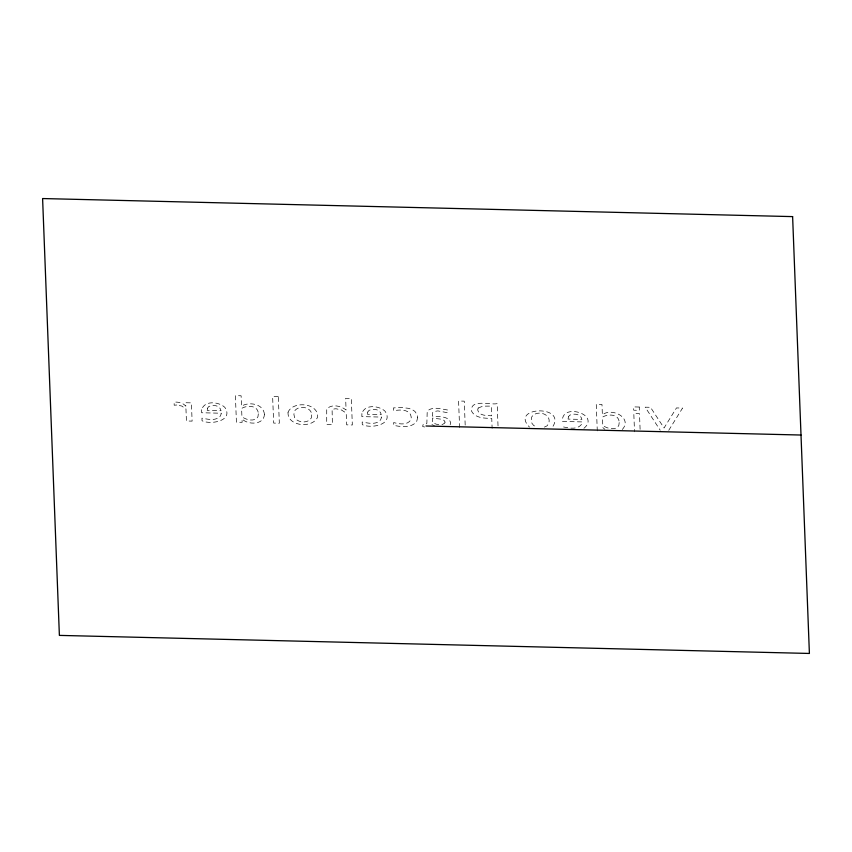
<?xml version="1.0" encoding="UTF-8"?>
<svg xmlns="http://www.w3.org/2000/svg" width="852" height="852" viewBox="0 0 852 852"><rect width="100%" height="100%" fill="white"/><g stroke="black" fill="none" stroke-linecap="round" stroke-linejoin="round"><path stroke-width="0.64" stroke-dasharray="4.26 3.19" d="M450.165 424.733L450.729 422.762C448.535 415.552 438.237 416.947 432.454 416.127L432.667 412.538L433.679 411.58L437.843 410.888L447.641 412.73L447.534 409.993C441.208 409.045 432.326 406.01 427.214 411.282L426.863 423.295L425.414 424.679L423.007 424.733L422.677 426.554L424.722 427.012M668.745 430.345L682.548 408.076L676.477 407.927L664.049 427.992L650.502 407.309L645.188 407.181L660.215 430.239M553.065 426.234C565.792 404.434 509.464 406.841 529.507 427.118M622.269 429.504C632.94 418.13 611.715 407.043 602.375 414.849L601.981 404.476L596.262 404.338L597.284 430.878M583.929 428.3C600.852 414.264 560.765 402.368 562.49 421.442L582.257 421.921L581.213 424.743C576.697 430.047 568.721 427.928 562.81 426.841M544.364 427.097L547.059 425.84L548.613 423.678C552.384 413.657 536.068 409.397 531.669 417.086L531.233 420.132L531.914 423.252L533.693 425.51L536.568 426.905M431.943 424.584L434.52 425.84M602.865 427.587L604.877 429.323M640.097 429.312L639.501 413.657L633.813 413.518L634.516 431.783M498.026 425.872L497.174 403.614C491.189 405.339 469.473 398.342 471.667 411.388C475.448 418.353 484.841 418.162 491.753 418.46L492.126 428.354M465.181 425.052L464.265 401.154L458.578 401.015L459.601 427.566M201.668 409.684L201.626 412.751L221.392 413.231L220.359 416.042C215.833 421.357 207.856 419.227 201.945 418.151L202.052 420.771C210.902 425.137 234.044 420.654 224.8 407.32C218.847 401.697 204.459 400.142 201.668 409.684M361.898 413.539L361.855 416.607L381.621 417.086L380.578 419.908C376.062 425.212 368.085 423.093 362.175 422.006L362.27 424.637C371.131 429.003 394.263 424.52 385.029 411.186C379.076 405.563 364.688 403.997 361.898 413.539M264.408 414.317C264.109 425.105 247.857 425.148 242 418.896L242.138 422.326L236.419 422.187L235.397 395.647L241.116 395.775L241.51 406.148C249.146 401.409 263.513 403.848 264.408 414.317M288.051 412.208C286.932 426.49 312.78 428.79 317.615 417.086C318.68 402.847 292.918 400.61 288.051 412.208M417.682 417.331L416.777 421.122A15.879 9.223 3.2 0 1 411.58 425.286L406.361 426.532L398.928 426.277L393.762 425.425L393.656 422.571C399.13 423.976 406.905 425.595 410.707 420.047L411.271 417.278L410.504 414.402C406.787 408.822 399.215 409.918 393.549 410.685L393.443 407.916L401.611 407.522L408.236 408.3A13.163 7.636 3.2 0 1 415.137 411.697L417.342 415.222L417.682 417.331M332.12 410.728L332.397 424.498L326.71 424.36L326.721 408.981C331.779 403.71 340.917 405.829 346.082 410.014L345.635 398.299L351.322 398.438L352.334 424.978L346.647 424.839L346.2 413.028L341.311 409.918L336.199 408.8A3.823 2.215 3.2 0 0 332.12 410.728M258.326 413.827L257.986 416.617L256.697 418.588C252.085 421.484 246.143 419.621 241.925 416.83L241.595 408.427C247.165 405.03 258.231 405.137 258.326 413.827M619.191 422.528L618.85 425.318L617.562 427.289C612.95 430.185 606.997 428.311 602.79 425.521L602.46 417.118C608.03 413.731 619.095 413.827 619.191 422.528M311.725 414.881L311.289 417.959C308.083 423.678 297.817 422.954 294.59 417.533L293.908 414.423L294.355 411.367C298.062 404.892 311.566 406.574 311.725 414.881M207.537 408.183L207.217 410.398L221.041 410.728C220.04 405.307 212.84 404.295 208.697 406.617L207.537 408.183M367.766 412.038L367.436 414.264L381.27 414.594C380.269 409.173 373.07 408.161 368.927 410.483L367.766 412.038M568.401 416.873L568.082 419.088L581.905 419.429C580.904 414.008 573.705 412.986 569.562 415.307L568.401 416.873M478.196 408.023L477.695 409.929C478.952 416.01 486.833 415.467 491.647 415.787L491.274 406.106L482.935 406.148L478.196 408.023M445.032 422.091L444.712 423.188L442.082 424.647L436.533 424.264L432.709 422.805L432.528 418.076L442.039 419.301L444.243 420.558L445.032 422.091M176.79 404.998L174.202 405.222L174.085 402.123L175.895 402.091A9.958 5.783 3.2 0 1 183.915 404.434L185.853 406.159L185.725 402.73L191.412 402.868L192.115 421.122L186.428 420.984L185.96 408.949L181.774 406.053L176.79 404.998M278.316 396.681L272.629 396.542L273.652 423.082L279.339 423.22L278.316 396.681M639.245 407.032L633.558 406.894L633.686 410.206L639.373 410.344L639.245 407.032"/><path stroke-width="1.28" d="M426 426L801.008 435.031M792.616 216.61L42.6 198.548L59.384 635.39L809.4 653.452L792.616 216.61"/></g></svg>
